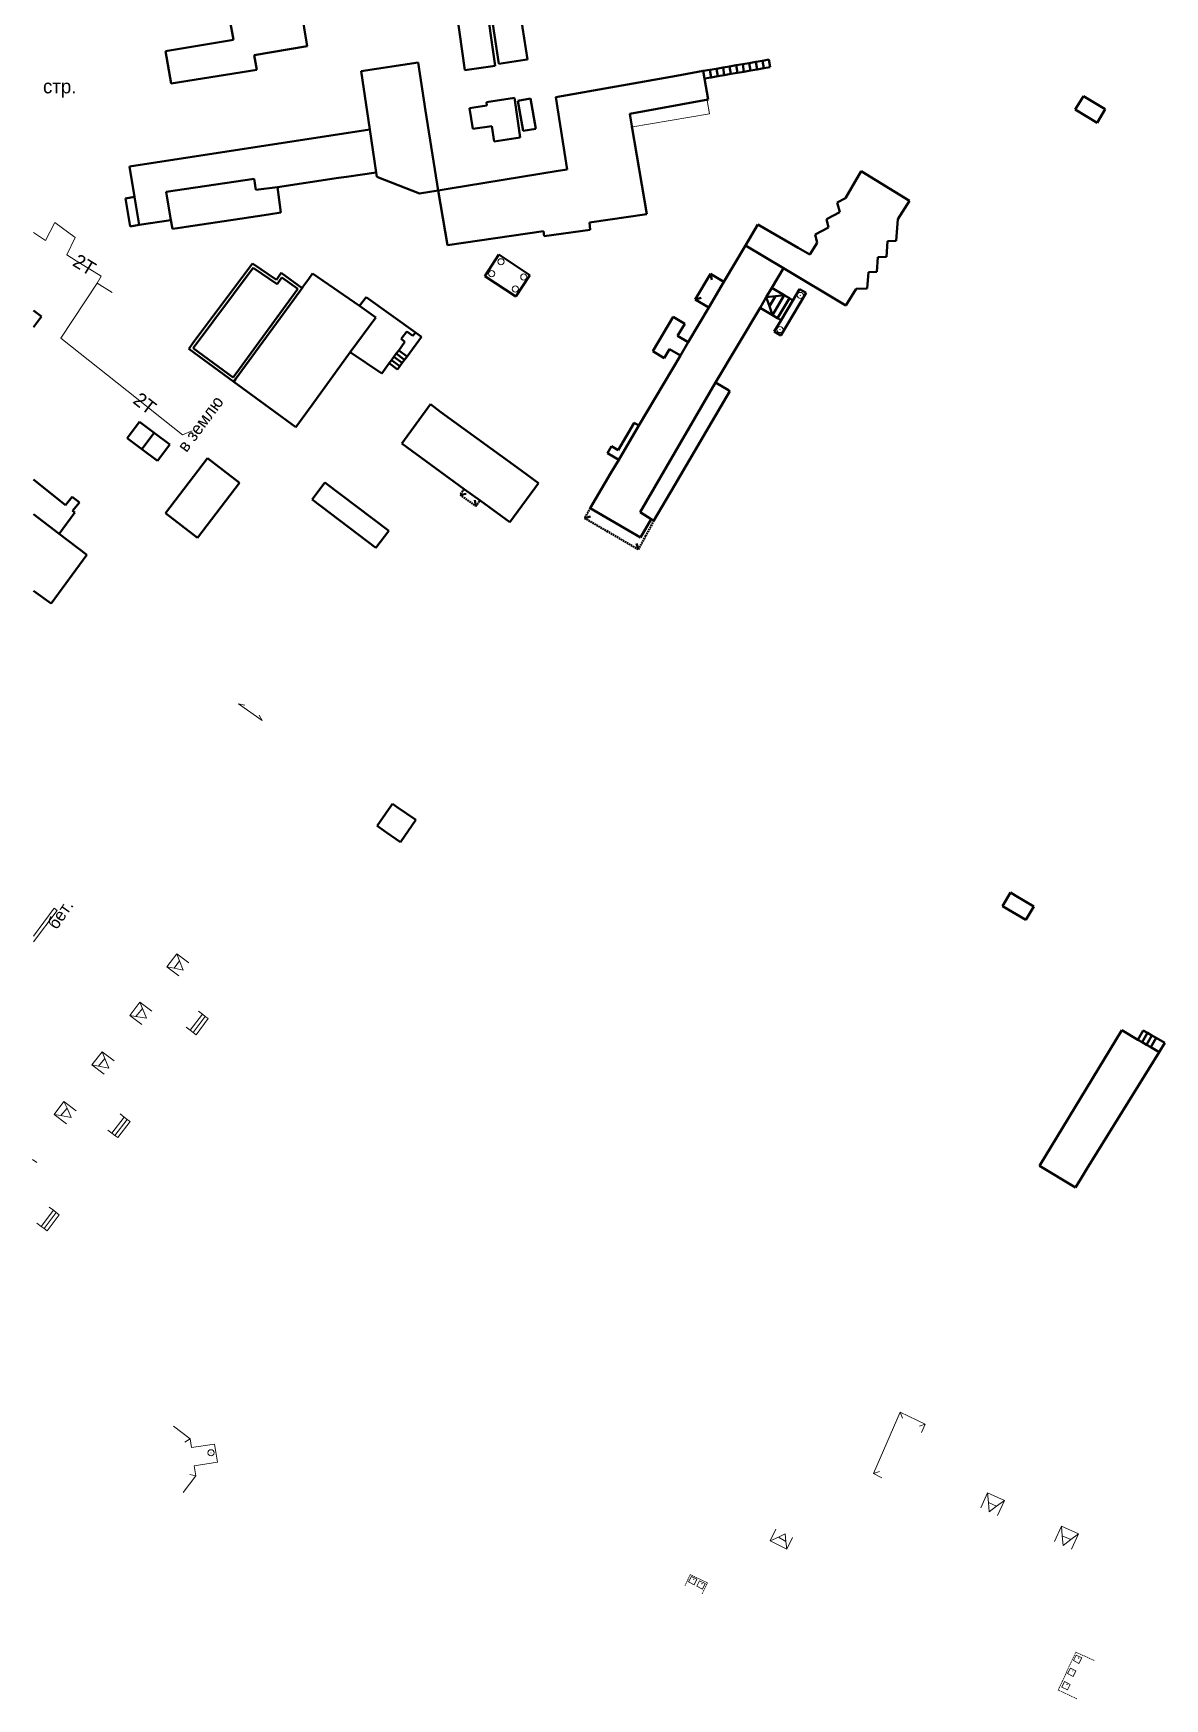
# Model space of a CAD drawing. Extents: x 1000 to 4000, y -4000 to -1000.
# Drawn here: x 2000 to 2365, y -2042 to -1504 of the extents above; entities that cross this region are included whole.
import ezdxf
from ezdxf.enums import TextEntityAlignment as Align

# ---------------------------------------------------------------- set-up
doc = ezdxf.new("R2010")
doc.units = 0
doc.header["$MEASUREMENT"] = 0
doc.linetypes.add('DASHED', pattern=[0.75, 0.5, -0.25])
for name, color, linetype in [('13', 7, 'CONTINUOUS'), ('18', 7, 'CONTINUOUS'), ('19', 7, 'CONTINUOUS'), ('30', 7, 'CONTINUOUS'), ('7', 7, 'CONTINUOUS'), ('CONSTRUCTION_CLASS', 7, 'CONTINUOUS'), ('DOR_DOROZHKA', 40, 'CONTINUOUS')]:
    doc.layers.add(name, color=color, linetype=linetype)
doc.styles.get("Standard").update_dxf_attribs({"font": 'txt', "height": 0.2})

msp = doc.modelspace()

# ---------------------------------------------------------------- linework, layer by layer
at = {"layer": '13', "color": 253, "linetype": 'Continuous', "lineweight": 40}
for p, q in [((2150.23, -1514.32), (2146.24, -1488.59)), ((2155.45, -1487.17), (2159.46, -1512.88)), ((2139.16, -1516.3), (2135.83, -1492.43)), ((2145.66, -1491.06), (2149, -1514.93)), ((2086.32, -1496.71), (2088.35, -1508.53)), ((2064.48, -1506.5), (2063.35, -1500.07)), ((2042.61, -1510.19), (2064.48, -1506.5)), ((2044.36, -1520.61), (2042.61, -1510.19)), ((2088.35, -1508.53), (2071.22, -1511.53)), ((2071.22, -1511.53), (2072.03, -1516.17)), ((2105.77, -1516.63), (2124.12, -1513.88)), ((2124.12, -1513.88), (2126.56, -1529.46)), ((2149, -1514.93), (2139.16, -1516.3)), ((2158.55, -1513.02), (2150.23, -1514.32)), ((2159.46, -1512.88), (2158.55, -1513.02)), ((2218.32, -1516.21), (2220.44, -1515.84)), ((2220.44, -1515.84), (2222.56, -1515.48)), ((2220.44, -1515.84), (2220.86, -1518.28)), ((2222.56, -1515.48), (2224.68, -1515.12)), ((2222.56, -1515.48), (2222.98, -1517.91)), ((2224.68, -1515.12), (2226.79, -1514.75)), ((2224.68, -1515.12), (2225.09, -1517.55)), ((2226.79, -1514.75), (2228.91, -1514.38)), ((2226.79, -1514.75), (2227.21, -1517.18)), ((2228.91, -1514.38), (2231.03, -1514.02)), ((2228.91, -1514.38), (2229.33, -1516.82)), ((2231.03, -1514.02), (2233.15, -1513.66)), ((2231.03, -1514.02), (2231.45, -1516.46)), ((2233.57, -1516.09), (2231.45, -1516.46)), ((2233.15, -1513.66), (2235.27, -1513.29)), ((2233.15, -1513.66), (2233.57, -1516.09)), ((2235.69, -1515.73), (2233.57, -1516.09)), ((2235.27, -1513.29), (2237.39, -1512.93)), ((2235.27, -1513.29), (2235.69, -1515.73)), ((2237.81, -1515.36), (2235.69, -1515.73)), ((2237.39, -1512.93), (2237.81, -1515.36)), ((2072.03, -1516.17), (2044.36, -1520.61)), ((2108.53, -1535.52), (2105.77, -1516.63)), ((2168.59, -1525), (2207.54, -1518.11)), ((2207.54, -1518.11), (2212.66, -1517.2)), ((2212.66, -1517.2), (2216.2, -1516.57)), ((2216.2, -1516.57), (2218.32, -1516.21)), ((2216.2, -1516.57), (2216.62, -1519.01)), ((2218.74, -1518.64), (2216.62, -1519.01)), ((2216.62, -1519.01), (2217.78, -1525.74)), ((2218.32, -1516.21), (2218.74, -1518.64)), ((2220.86, -1518.28), (2218.74, -1518.64)), ((2222.98, -1517.91), (2220.86, -1518.28)), ((2225.09, -1517.55), (2222.98, -1517.91)), ((2227.21, -1517.18), (2225.09, -1517.55)), ((2229.33, -1516.82), (2227.21, -1517.18)), ((2231.45, -1516.46), (2229.33, -1516.82)), ((2146.21, -1526.66), (2155.2, -1525.27)), ((2146.34, -1527.74), (2146.21, -1526.66)), ((2155.2, -1525.27), (2157.11, -1538.1)), ((2156.37, -1526.24), (2160.43, -1525.52)), ((2158.09, -1535.95), (2156.37, -1526.24)), ((2160.43, -1525.52), (2162.15, -1535.23)), ((2172.28, -1548.39), (2168.59, -1525)), ((2217.78, -1525.74), (2192.45, -1530.46)), ((2336.28, -1528.98), (2338.94, -1524.7)), ((2338.94, -1524.7), (2345.89, -1528.88)), ((2126.56, -1529.46), (2130.6, -1555.2)), ((2140.75, -1528.59), (2146.34, -1527.74)), ((2141.76, -1535.29), (2140.75, -1528.59)), ((2192.45, -1530.46), (2193.11, -1534.35)), ((2343.34, -1533.36), (2336.28, -1528.98)), ((2345.89, -1528.88), (2343.34, -1533.36)), ((2108.53, -1535.52), (2030.91, -1547.41)), ((2110.55, -1549.32), (2108.53, -1535.52)), ((2147.91, -1534.36), (2141.76, -1535.29)), ((2148.67, -1539.37), (2147.91, -1534.36)), ((2162.15, -1535.23), (2158.09, -1535.95)), ((2193.11, -1534.35), (2197.95, -1562.84)), ((2157.11, -1538.1), (2148.67, -1539.37)), ((2030.91, -1547.41), (2032.55, -1557.23)), ((2042.83, -1555.57), (2071.17, -1551.36)), ((2071.17, -1551.36), (2071.7, -1554.95)), ((2078.7, -1554.04), (2098.38, -1551.12)), ((2098.38, -1551.12), (2101.02, -1550.73)), ((2101.02, -1550.73), (2110.55, -1549.32)), ((2110.77, -1550.78), (2110.55, -1549.32)), ((2124.53, -1556.17), (2110.77, -1550.78)), ((2133.81, -1554.67), (2169.36, -1548.87)), ((2169.36, -1548.87), (2172.28, -1548.39)), ((2262.08, -1557.68), (2267.18, -1548.93)), ((2267.18, -1548.93), (2282.72, -1558.46)), ((2029.61, -1557.72), (2032.55, -1557.23)), ((2031.12, -1566.78), (2029.61, -1557.72)), ((2032.55, -1557.23), (2034.07, -1566.29)), ((2044.25, -1564.7), (2042.83, -1555.57)), ((2071.7, -1554.95), (2078.7, -1554.04)), ((2079.8, -1562.28), (2078.7, -1554.04)), ((2130.6, -1555.2), (2124.53, -1556.17)), ((2130.6, -1555.2), (2133.81, -1554.67)), ((2133.57, -1572.84), (2130.6, -1555.2)), ((2259.44, -1559.02), (2262.08, -1557.68)), ((2260.29, -1562.17), (2259.44, -1559.02)), ((2282.72, -1558.46), (2279.03, -1564.42)), ((2049.27, -1566.87), (2066.54, -1564.27)), ((2066.54, -1564.27), (2075.82, -1562.88)), ((2075.82, -1562.88), (2079.8, -1562.28)), ((2197.95, -1562.84), (2179.45, -1565.55)), ((2197.95, -1562.84), (2197.95, -1562.84)), ((2256, -1564.41), (2260.29, -1562.17)), ((2256.61, -1567.16), (2256, -1564.41)), ((2279.03, -1564.42), (2278.46, -1571.41)), ((2034.07, -1566.29), (2031.12, -1566.78)), ((2034.07, -1566.29), (2044.25, -1564.7)), ((2044.25, -1564.7), (2044.78, -1567.55)), ((2044.78, -1567.55), (2046.43, -1567.3)), ((2046.43, -1567.3), (2049.27, -1566.87)), ((2164.65, -1568.31), (2133.57, -1572.84)), ((2164.86, -1569.9), (2164.65, -1568.31)), ((2179.72, -1567.82), (2164.86, -1569.9)), ((2179.45, -1565.55), (2179.72, -1567.82)), ((2229.81, -1572.9), (2233.82, -1566.11)), ((2233.82, -1566.11), (2246.83, -1573.63)), ((2252.3, -1569.39), (2256.61, -1567.16)), ((2252.96, -1572.09), (2252.3, -1569.39)), ((2222.86, -1584.65), (2229.81, -1572.9)), ((2229.81, -1572.9), (2242.07, -1580.21)), ((2246.83, -1573.63), (2250.54, -1575.78)), ((2250.54, -1575.78), (2252.96, -1572.09)), ((2275.66, -1571.48), (2275.29, -1576.55)), ((2278.46, -1571.41), (2275.66, -1571.48)), ((2051.45, -1606.07), (2070.86, -1580.1)), ((2051.94, -1603.75), (2070.63, -1578.73)), ((2070.63, -1578.73), (2078.4, -1584.01)), ((2070.86, -1580.1), (2078.66, -1585.39)), ((2145.63, -1582.78), (2150.14, -1575.88)), ((2150.14, -1575.88), (2160.22, -1582.48)), ((2242.07, -1580.21), (2238.28, -1586.6)), ((2262.24, -1592.34), (2242.07, -1580.21)), ((2272.58, -1576.66), (2272.24, -1581.43)), ((2275.29, -1576.55), (2272.58, -1576.66)), ((2078.4, -1584.01), (2079.89, -1581.8)), ((2078.66, -1585.39), (2080.14, -1583.22)), ((2079.89, -1581.8), (2086.65, -1586.7)), ((2080.14, -1583.22), (2085.25, -1586.92)), ((2086.94, -1586.3), (2088.81, -1583.69)), ((2088.81, -1583.69), (2090.05, -1581.95)), ((2090.05, -1581.95), (2105.24, -1592.37)), ((2155.71, -1589.38), (2145.63, -1582.78)), ((2160.22, -1582.48), (2155.71, -1589.38)), ((2218.48, -1582.06), (2213.59, -1590.33)), ((2217.97, -1592.92), (2222.86, -1584.65)), ((2218.97, -1584), (2218.48, -1582.06)), ((2222.86, -1584.65), (2218.48, -1582.06)), ((2269.53, -1581.49), (2269.14, -1586.82)), ((2272.24, -1581.43), (2269.53, -1581.49)), ((2085.25, -1586.92), (2064.4, -1615.51)), ((2065.21, -1616.1), (2086.06, -1587.51)), ((2086.06, -1587.51), (2086.65, -1586.7)), ((2086.65, -1586.7), (2086.94, -1586.3)), ((2105.24, -1592.37), (2107.34, -1589.58)), ((2107.34, -1589.58), (2123.23, -1600.99)), ((2215.52, -1589.84), (2213.59, -1590.33)), ((2213.59, -1590.33), (2217.97, -1592.92)), ((2236.49, -1589.63), (2234.5, -1593)), ((2238.28, -1586.6), (2236.49, -1589.63)), ((2239.55, -1589.3), (2236.49, -1589.63)), ((2237.53, -1592.54), (2236.49, -1589.63)), ((2239.55, -1589.3), (2237.53, -1592.54)), ((2238.28, -1586.6), (2242.34, -1589)), ((2242.34, -1589), (2238.55, -1595.41)), ((2242.34, -1589), (2239.55, -1589.3)), ((2243.97, -1589.96), (2240.18, -1596.37)), ((2249.42, -1588.24), (2241.26, -1601.97)), ((2241.3, -1597.04), (2245.09, -1590.63)), ((2242.34, -1589), (2243.97, -1589.96)), ((2243.97, -1589.96), (2245.09, -1590.63)), ((2245.09, -1590.63), (2247.27, -1586.97)), ((2247.27, -1586.97), (2249.42, -1588.24)), ((2265.53, -1586.92), (2262.24, -1592.34)), ((2269.14, -1586.82), (2265.53, -1586.92)), ((2002.55, -1595.8), (2000, -1593.9)), ((2000, -1599.24), (2002.55, -1595.8)), ((2102.22, -1607.38), (2110.48, -1596.22)), ((2110.48, -1596.22), (2105.24, -1592.37)), ((2206.48, -1595.96), (2199.91, -1607.07)), ((2210.2, -1598.16), (2206.48, -1595.96)), ((2211.33, -1604.14), (2217.97, -1592.92)), ((2234.5, -1593), (2220.17, -1617.2)), ((2238.55, -1595.41), (2234.5, -1593)), ((2238.55, -1595.41), (2237.53, -1592.54)), ((2238.55, -1595.41), (2240.18, -1596.37)), ((2240.18, -1596.37), (2241.3, -1597.04)), ((2120.46, -1600.68), (2118.65, -1603.1)), ((2122.47, -1602.07), (2120.46, -1600.68)), ((2123.23, -1600.99), (2122.47, -1602.07)), ((2123.23, -1600.99), (2125.18, -1602.43)), ((2207.88, -1602.1), (2210.2, -1598.16)), ((2211.33, -1604.14), (2207.88, -1602.1)), ((2239.12, -1600.7), (2241.3, -1597.04)), ((2241.26, -1601.97), (2239.12, -1600.7)), ((2050.05, -1606.28), (2051.94, -1603.75)), ((2064.62, -1616.91), (2050.05, -1606.28)), ((2064.4, -1615.51), (2051.45, -1606.07)), ((2102.22, -1607.38), (2089.88, -1624.33)), ((2112.4, -1614.21), (2102.22, -1607.38)), ((2117.86, -1606.77), (2117.09, -1607.82)), ((2119.84, -1604.06), (2117.86, -1606.77)), ((2117.86, -1606.77), (2120.55, -1608.75)), ((2118.65, -1603.1), (2119.84, -1604.06)), ((2125.18, -1602.43), (2120.55, -1608.75)), ((2199.91, -1607.07), (2203.59, -1609.25)), ((2203.59, -1609.25), (2205.29, -1606.37)), ((2205.29, -1606.37), (2208.79, -1608.44)), ((2208.79, -1608.44), (2211.33, -1604.14)), ((2114.78, -1610.96), (2112.4, -1614.21)), ((2115.55, -1609.92), (2114.78, -1610.96)), ((2117.47, -1612.94), (2114.78, -1610.96)), ((2116.32, -1608.87), (2115.55, -1609.92)), ((2115.55, -1609.92), (2118.24, -1611.89)), ((2117.09, -1607.82), (2116.32, -1608.87)), ((2116.32, -1608.87), (2119.01, -1610.84)), ((2117.09, -1607.82), (2119.78, -1609.79)), ((2118.24, -1611.89), (2117.47, -1612.94)), ((2119.01, -1610.84), (2118.24, -1611.89)), ((2119.78, -1609.79), (2119.01, -1610.84)), ((2120.55, -1608.75), (2119.78, -1609.79)), ((2195.41, -1631.06), (2208.79, -1608.44)), ((2064.62, -1616.91), (2065.21, -1616.1)), ((2084.65, -1631.52), (2064.62, -1616.91)), ((2220.17, -1617.2), (2195.84, -1659.05)), ((2220.17, -1617.2), (2224.36, -1619.66)), ((2223.69, -1621.83), (2206.9, -1650.42)), ((2224.81, -1619.93), (2223.69, -1621.83)), ((2224.36, -1619.66), (2224.81, -1619.93)), ((2089.88, -1624.33), (2084.65, -1631.52)), ((2118.85, -1636.87), (2128.08, -1624.19)), ((2128.08, -1624.19), (2131.51, -1626.69)), ((2131.51, -1626.69), (2154.94, -1643.77)), ((2034.16, -1629.84), (2030.19, -1635.16)), ((2038.92, -1633.38), (2034.16, -1629.84)), ((2034.95, -1638.71), (2038.92, -1633.38)), ((2043.95, -1637.14), (2038.92, -1633.38)), ((2193.89, -1630.16), (2188.67, -1638.98)), ((2188.88, -1642.1), (2195.41, -1631.06)), ((2195.41, -1631.06), (2193.89, -1630.16)), ((2030.19, -1635.16), (2034.95, -1638.71)), ((2034.95, -1638.71), (2039.98, -1642.46)), ((2039.98, -1642.46), (2043.95, -1637.14)), ((2139, -1651.56), (2118.85, -1636.87)), ((2186.55, -1637.73), (2185.24, -1639.95)), ((2188.67, -1638.98), (2186.55, -1637.73)), ((2042.52, -1659.37), (2056.15, -1641.59)), ((2056.15, -1641.59), (2066.5, -1649.52)), ((2154.94, -1643.77), (2157.72, -1645.8)), ((2185.24, -1639.95), (2188.88, -1642.1)), ((2186.28, -1646.51), (2188.88, -1642.1)), ((2000, -1648.43), (2010.3, -1656.72)), ((2066.5, -1649.52), (2052.87, -1667.3)), ((2089.92, -1654.87), (2094.04, -1649.44)), ((2094.04, -1649.44), (2114.64, -1665.06)), ((2162.96, -1649.62), (2153.72, -1662.29)), ((2157.72, -1645.8), (2162.96, -1649.62)), ((2179.66, -1657.69), (2186.28, -1646.51)), ((2206.9, -1650.42), (2200.26, -1661.74)), ((2010.3, -1656.72), (2012.48, -1654.01)), ((2012.48, -1654.01), (2014.77, -1655.85)), ((2014.77, -1655.85), (2012.59, -1658.57)), ((2110.52, -1670.49), (2089.92, -1654.87)), ((2137.68, -1653.37), (2139.65, -1653.06)), ((2144.11, -1655.28), (2139, -1651.56)), ((2142.79, -1657.1), (2142.48, -1655.12)), ((2153.72, -1662.29), (2144.11, -1655.28)), ((2008.22, -1665.97), (2000, -1659.61)), ((2013.28, -1659.12), (2008.22, -1665.97)), ((2012.59, -1658.57), (2013.28, -1659.12)), ((2052.87, -1667.3), (2042.52, -1659.37)), ((2177.88, -1660.91), (2179.82, -1660.41)), ((2195.9, -1667.22), (2179.66, -1657.69)), ((2195.84, -1659.05), (2199.41, -1661.24)), ((2199.41, -1661.24), (2195.9, -1667.22)), ((2200.26, -1661.74), (2199.41, -1661.24)), ((2008.22, -1665.97), (2017.2, -1672.78)), ((2114.64, -1665.06), (2110.52, -1670.49)), ((2195.22, -1671.09), (2194.64, -1669.17)), ((2017.2, -1672.78), (2005.64, -1688.52)), ((2005.64, -1688.52), (2000, -1684.39)), ((2110.92, -1760.26), (2114.6, -1755.04)), ((2114.6, -1755.04), (2115.89, -1753.21)), ((2115.89, -1753.21), (2117.35, -1754.2)), ((2117.35, -1754.2), (2123.35, -1758.3)), ((2113.93, -1762.39), (2110.92, -1760.26)), ((2118.41, -1765.54), (2113.93, -1762.39)), ((2123.35, -1758.3), (2118.41, -1765.54)), ((2312.81, -1786.16), (2315.42, -1781.81)), ((2315.42, -1781.81), (2317.13, -1782.83)), ((2317.13, -1782.83), (2322.91, -1786.29)), ((2320.3, -1790.64), (2312.81, -1786.16)), ((2322.91, -1786.29), (2320.3, -1790.64)), ((2324.76, -1870.04), (2351.31, -1826.27)), ((2351.31, -1826.27), (2356.5, -1829.3)), ((2358.24, -1826.32), (2356.5, -1829.3)), ((2359.62, -1827.13), (2357.88, -1830.11)), ((2358.24, -1826.32), (2359.62, -1827.13)), ((2359.62, -1827.13), (2361, -1827.94)), ((2356.5, -1829.3), (2357.88, -1830.11)), ((2357.88, -1830.11), (2359.26, -1830.92)), ((2361, -1827.94), (2359.26, -1830.92)), ((2359.26, -1830.92), (2360.64, -1831.73)), ((2362.39, -1828.74), (2360.64, -1831.73)), ((2360.64, -1831.73), (2363.4, -1833.34)), ((2361, -1827.94), (2362.39, -1828.74)), ((2362.39, -1828.74), (2365.15, -1830.36)), ((2365.15, -1830.36), (2363.4, -1833.34)), ((2363.4, -1833.34), (2340.05, -1871.03)), ((2336.34, -1877.02), (2324.76, -1870.04)), ((2338.03, -1874.28), (2336.34, -1877.02)), ((2340.05, -1871.03), (2338.03, -1874.28))]:
    msp.add_line(p, q, dxfattribs=at)
at = {"layer": '13', "color": 253, "linetype": 'DASHED', "lineweight": 40}
for p, q in [((2139, -1651.56), (2137.68, -1653.37)), ((2137.68, -1653.37), (2142.79, -1657.1)), ((2142.79, -1657.1), (2144.11, -1655.28)), ((2178.99, -1659.02), (2177.88, -1660.91)), ((2177.88, -1660.91), (2195.22, -1671.09)), ((2179.66, -1657.69), (2178.99, -1659.02)), ((2197.54, -1666.78), (2200.26, -1661.74)), ((2195.22, -1671.09), (2197.54, -1666.78))]:
    msp.add_line(p, q, dxfattribs=at)
at = {"layer": '18', "color": 253, "linetype": 'Continuous', "lineweight": 0}
for p, q in [((2000, -1568.77), (2003.87, -1571.34)), ((2003.87, -1571.34), (2006.85, -1565.55)), ((2006.85, -1565.55), (2013.39, -1570.39)), ((2013.39, -1570.39), (2010.68, -1575.99)), ((2010.68, -1575.99), (2013.73, -1577.86)), ((2013.73, -1577.86), (2019.49, -1581.4)), ((2020.56, -1585.07), (2008.83, -1602.84)), ((2019.49, -1581.4), (2021.78, -1582.81)), ((2021.78, -1582.81), (2020.56, -1585.07)), ((2020.56, -1585.07), (2025.31, -1588.05)), ((2008.83, -1602.84), (2033.24, -1622.24)), ((2033.24, -1622.24), (2038.69, -1626.57)), ((2038.69, -1626.57), (2048.08, -1634.03)), ((2048.08, -1634.03), (2051.2, -1632.72))]:
    msp.add_line(p, q, dxfattribs=at)
at = {"layer": '30', "color": 253, "linetype": 'Continuous', "lineweight": 0}
for p, q in [((2000, -1795.86), (2006.6, -1786.83)), ((2007.61, -1787.61), (2000, -1797.74)), ((2006.6, -1786.83), (2007.61, -1787.61))]:
    msp.add_line(p, q, dxfattribs=at)
at = {"layer": '7', "color": 253, "linetype": 'Continuous', "lineweight": 0}
for centre, radius in [((2150.86, -1578.18), 1), ((2147.85, -1582.01), 1), ((2155.53, -1586.99), 1), ((2158.24, -1583.1), 1), ((2247.49, -1589.05), 1), ((2247.49, -1589.05), 0.041), ((2240.95, -1600.06), 1), ((2240.95, -1600.06), 0.041), ((2057.27, -1962.67), 1), ((2057.27, -1962.67), 0.041)]:
    msp.add_circle(centre, radius, dxfattribs=at)
for centre in [(2213.11, -2003.49), (2215.77, -2004.89), (2337.34, -2028.91), (2333.62, -2037.45), (2335.48, -2033.12)]:
    msp.add_ellipse(centre, major_axis=(0.029, 0.029), ratio=1, start_param=5.033506454764728, end_param=11.31669176194431, dxfattribs=at)
at = {"layer": 'DOR_DOROZHKA', "linetype": 'Continuous', "lineweight": 0}
for p, q in [((2218.19, -1530.45), (2217.46, -1526.15)), ((2192.79, -1534.76), (2218.19, -1530.45)), ((2066.18, -1720.92), (2068.14, -1721.31)), ((2066.18, -1720.92), (2073.81, -1726.29)), ((2072.79, -1724.57), (2073.81, -1726.29)), ((2043.05, -1805.75), (2046.26, -1801.55)), ((2046.88, -1808.65), (2043.05, -1805.75)), ((2043.05, -1805.75), (2045.35, -1806.23)), ((2047.13, -1803.85), (2045.35, -1806.23)), ((2045.35, -1806.23), (2048.26, -1806.83)), ((2046.26, -1801.55), (2050.07, -1804.45)), ((2046.26, -1801.55), (2047.13, -1803.85)), ((2047.13, -1803.85), (2048.26, -1806.83)), ((2031.02, -1821.49), (2034.3, -1817.2)), ((2031.02, -1821.49), (2032.95, -1821.8)), ((2034.89, -1824.43), (2031.02, -1821.49)), ((2035.16, -1819.25), (2032.95, -1821.8)), ((2032.95, -1821.8), (2036.46, -1822.36)), ((2034.3, -1817.2), (2038.16, -1820.13)), ((2035.16, -1819.25), (2034.3, -1817.2)), ((2036.46, -1822.36), (2035.16, -1819.25)), ((2054.47, -1821.06), (2050.53, -1826.25)), ((2055.43, -1821.79), (2051.48, -1826.98)), ((2056.38, -1822.52), (2052.44, -1827.7)), ((2054.47, -1821.06), (2053.19, -1820.09)), ((2055.43, -1821.79), (2054.47, -1821.06)), ((2056.38, -1822.52), (2055.43, -1821.79)), ((2050.53, -1826.25), (2049.24, -1825.27)), ((2051.48, -1826.98), (2050.53, -1826.25)), ((2052.44, -1827.7), (2051.48, -1826.98)), ((2018.83, -1837.45), (2022.08, -1833.19)), ((2022.08, -1833.19), (2025.98, -1836.15)), ((2022.08, -1833.19), (2022.97, -1835.37)), ((2018.83, -1837.45), (2020.99, -1837.85)), ((2022.74, -1840.42), (2018.83, -1837.45)), ((2022.97, -1835.37), (2020.99, -1837.85)), ((2020.99, -1837.85), (2024.23, -1838.46)), ((2022.97, -1835.37), (2024.23, -1838.46)), ((2006.6, -1853.45), (2009.79, -1849.28)), ((2010.78, -1851.44), (2009.79, -1849.28)), ((2009.79, -1849.28), (2013.73, -1852.28)), ((2010.56, -1856.46), (2006.6, -1853.45)), ((2006.6, -1853.45), (2008.78, -1853.82)), ((2010.78, -1851.44), (2008.78, -1853.82)), ((2008.78, -1853.82), (2012.13, -1854.39)), ((2012.13, -1854.39), (2010.78, -1851.44)), ((2029.24, -1854.29), (2025.29, -1859.48)), ((2027.91, -1853.28), (2029.24, -1854.29)), ((2029.24, -1854.29), (2030.19, -1855.02)), ((2025.29, -1859.48), (2023.96, -1858.47)), ((2026.24, -1860.21), (2025.29, -1859.48)), ((2030.19, -1855.02), (2026.24, -1860.21)), ((2031.15, -1855.75), (2027.2, -1860.93)), ((2030.19, -1855.02), (2031.15, -1855.75)), ((2027.2, -1860.93), (2026.24, -1860.21)), ((2001.03, -1869), (1999.68, -1868)), ((2006.36, -1884.38), (2002.41, -1889.57)), ((2007.32, -1885.11), (2003.37, -1890.29)), ((2008.27, -1885.84), (2004.32, -1891.02)), ((2005.01, -1883.35), (2006.36, -1884.38)), ((2006.36, -1884.38), (2007.32, -1885.11)), ((2007.32, -1885.11), (2008.27, -1885.84)), ((2002.41, -1889.57), (2001.06, -1888.54)), ((2003.37, -1890.29), (2002.41, -1889.57)), ((2004.32, -1891.02), (2003.37, -1890.29)), ((2271.17, -1969.32), (2279.71, -1949.58)), ((2280.45, -1951.44), (2279.71, -1949.58)), ((2279.71, -1949.58), (2287.86, -1953.4)), ((2045.12, -1954.05), (2050.52, -1958.21)), ((2285.98, -1954.08), (2287.86, -1953.4)), ((2287.86, -1953.4), (2286.67, -1956.16)), ((2050.52, -1958.21), (2048.8, -1959.22)), ((2050.52, -1958.21), (2050.95, -1961)), ((2050.95, -1961), (2058.4, -1959.85)), ((2058.4, -1959.85), (2059.31, -1965.72)), ((2059.31, -1965.72), (2051.86, -1966.87)), ((2051.86, -1966.87), (2052.36, -1970.13)), ((2052.36, -1970.13), (2048.23, -1975.52)), ((2052.36, -1970.13), (2050.41, -1969.67)), ((2273.09, -1968.73), (2271.17, -1969.32)), ((2273.83, -1970.73), (2271.17, -1969.32)), ((2305.76, -1980.47), (2307.96, -1975.63)), ((2307.96, -1975.63), (2313.4, -1978.1)), ((2307.96, -1975.63), (2308.23, -1978.75)), ((2313.4, -1978.1), (2310.88, -1979.95)), ((2313.4, -1978.1), (2311.19, -1982.94)), ((2308.23, -1978.75), (2310.88, -1979.95)), ((2308.23, -1978.75), (2308.48, -1981.71)), ((2310.88, -1979.95), (2308.48, -1981.71)), ((2239.65, -1987.34), (2237.77, -1991.14)), ((2240.44, -1989.86), (2242.63, -1988.81)), ((2242.63, -1988.81), (2242.88, -1991.3)), ((2329.61, -1991.32), (2331.87, -1986.35)), ((2331.87, -1986.35), (2337.31, -1988.82)), ((2331.87, -1986.35), (2332.1, -1989.45)), ((2337.31, -1988.82), (2334.82, -1990.69)), ((2337.31, -1988.82), (2335.05, -1993.79)), ((2237.77, -1991.14), (2240.44, -1989.86)), ((2237.77, -1991.14), (2243.13, -1993.79)), ((2240.44, -1989.86), (2242.88, -1991.3)), ((2242.88, -1991.3), (2243.13, -1993.79)), ((2243.13, -1993.79), (2245, -1989.99)), ((2332.1, -1989.45), (2334.82, -1990.69)), ((2332.1, -1989.45), (2332.33, -1992.55)), ((2334.82, -1990.69), (2332.33, -1992.55)), ((2211.45, -2004.35), (2212.34, -2002.56)), ((2211.45, -2004.35), (2213.24, -2005.24)), ((2212.34, -2002.56), (2214.13, -2003.45)), ((2213.24, -2005.24), (2214.13, -2003.45)), ((2214.11, -2005.74), (2215, -2003.95)), ((2215, -2003.95), (2216.79, -2004.85)), ((2215.9, -2006.64), (2216.79, -2004.85)), ((2214.11, -2005.74), (2215.9, -2006.64)), ((2333.82, -2033.97), (2334.71, -2032.18)), ((2334.71, -2032.18), (2336.5, -2033.08)), ((2335.68, -2029.76), (2336.57, -2027.97)), ((2335.68, -2029.76), (2337.46, -2030.66)), ((2336.57, -2027.97), (2338.36, -2028.87)), ((2337.46, -2030.66), (2338.36, -2028.87)), ((2331.96, -2038.31), (2332.85, -2036.52)), ((2332.85, -2036.52), (2334.64, -2037.42)), ((2333.74, -2039.2), (2334.64, -2037.42)), ((2333.82, -2033.97), (2335.6, -2034.87)), ((2335.6, -2034.87), (2336.5, -2033.08)), ((2331.96, -2038.31), (2333.74, -2039.2))]:
    msp.add_line(p, q, dxfattribs=at)
at = {"layer": 'DOR_DOROZHKA', "linetype": 'DASHED', "lineweight": 0}
for p, q in [((2211.99, -2002.04), (2210.35, -2005.48)), ((2217.53, -2004.69), (2211.99, -2002.04)), ((2215.86, -2008.17), (2217.53, -2004.69)), ((2330.76, -2039.29), (2336.47, -2027)), ((2336.47, -2027), (2342.47, -2029.79)), ((2336.8, -2042.05), (2330.76, -2039.29))]:
    msp.add_line(p, q, dxfattribs=at)

# ---------------------------------------------------------------- texts
at = {"layer": '19', "color": 253, "linetype": 'Continuous', "lineweight": 0}
for s, height, rotation, p in [('2Т', 4.5, 328.5743, (2016.43, -1579.1)), ('2Т', 4.5, 322.235, (2035.92, -1623.89)), ('в землю', 4, 53.5488, (2053.86, -1630.5))]:
    msp.add_text(s, height=height, rotation=rotation, dxfattribs=at).set_placement(p, align=Align.MIDDLE)
at = {"layer": 'CONSTRUCTION_CLASS', "color": 253, "linetype": 'Continuous', "lineweight": 0}
msp.add_text('стр.', height=4.5, dxfattribs=at).set_placement((2008.42, -1522.24), align=Align.MIDDLE)
msp.add_text('бет.', height=4, rotation=55.3306, dxfattribs=at).set_placement((2008.52, -1788.75), align=Align.MIDDLE)

doc.saveas('drawing.dxf')
